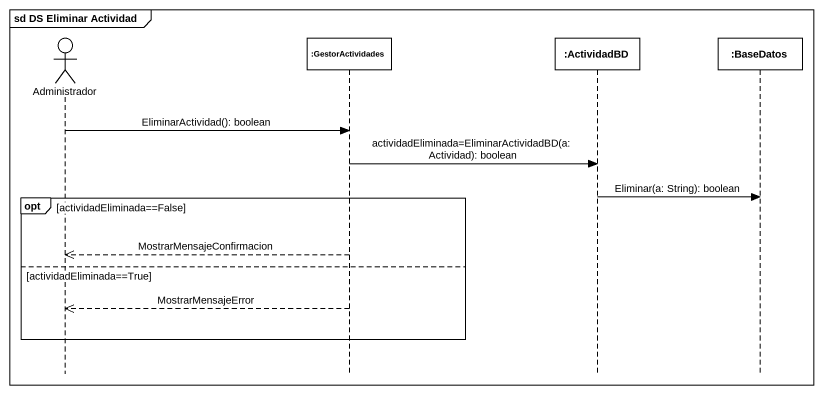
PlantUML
@startuml
mainframe sd DS Eliminar Actividad
hide footbox
actor Administrador
participant ":GestorActividades" as GestorActividades
participant ":ActividadBD" as ActividadBD
participant ":BaseDatos" as BaseDatos

Administrador -> GestorActividades : EliminarActividad(): boolean
GestorActividades -> ActividadBD : actividadEliminada=EliminarActividadBD(a: Actividad): boolean
ActividadBD -> BaseDatos : Eliminar(a: String): boolean
opt actividadEliminada==False
  GestorActividades -->> Administrador : MostrarMensajeConfirmacion
else actividadEliminada==True
  GestorActividades -->> Administrador : MostrarMensajeError
end
@enduml
